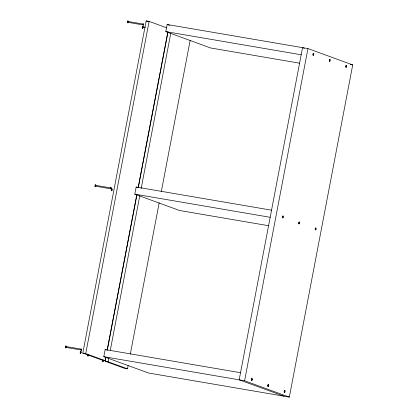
<?xml version="1.0" encoding="UTF-8"?>
<svg xmlns="http://www.w3.org/2000/svg" width="418" height="418" viewBox="0 0 418 418"><rect width="100%" height="100%" fill="white"/><g stroke="black" fill="none" stroke-linecap="round" stroke-linejoin="round"><path stroke-width="0.63" d="M81.322 349.176L81.656 349.652C80.596 351.015 81.17 348.016 81.656 349.652L81.123 350.002L65.783 347.379L65.73 346.903L65.945 346.522L81.291 349.15L81.656 349.652L81.165 350.002M81.202 349.97L81.343 349.229M110.984 187.985L111.319 188.461C110.258 189.824 110.827 186.825 111.319 188.461L110.786 188.811L95.445 186.188L95.393 185.712L95.607 185.336L110.948 187.959L111.319 188.461L110.822 188.811M110.864 188.779L111.005 188.037M143.06 24.683L143.296 24.087L143.667 24.589L143.17 24.939L127.793 22.316L127.736 21.84L127.955 21.459L143.296 24.087L143.667 24.589L143.17 24.939L143.06 24.683L143.667 24.589L143.332 24.113M143.212 24.908L143.353 24.166M251.845 379.392L251.772 379.027L251.584 379.298M315.381 228.86L315.376 229.252M105.738 357.463L105.127 360.671L102.196 360.17L82.806 353.09L146.169 20.905L149.106 21.407L166.677 27.828M105.127 360.671L85.737 353.591L149.106 21.407M299.737 63.207L210.547 47.955L165.8 31.616L167.158 24.495L307.961 48.577L352.714 64.921L289.345 397.1L148.536 373.018L103.789 356.679L105.148 349.558L240.538 372.715M268.732 225.741L179.541 210.489L134.795 194.145L136.153 187.029L271.543 210.181M107.207 349.772L136.811 194.579M138.159 187.525L167.884 31.695M128.117 365.635L127.506 368.843L124.569 368.342L105.179 361.262L105.911 357.411M107.259 350.357L136.984 194.527M138.332 187.473L167.931 32.285M127.506 368.843L108.11 361.763L108.847 357.912M110.315 350.216L139.795 195.671M141.143 188.617L170.743 33.43M130.317 354.093L159.185 202.751M161.264 191.852L190.138 40.509M289.345 397.1L244.593 380.761L307.961 48.577M111.893 190.023L111.7 190.294L111.935 189.6M65.971 347.107L65.783 347.379M80.888 352.557L80.664 352.797L80.93 352.128M268.21 385.605L267.985 385.845L268.142 385.025M284.433 391.185L284.465 391.865M313.328 54.57L313.296 53.891M329.603 59.967L329.598 60.725M282.777 217.188L282.782 216.508M299.063 222.58L299.1 223.311M127.83 22.311L127.955 21.459M145.427 27.342L142.831 26.909L142.705 27.76L142.904 26.935A0.967 0.313 -80.3 0 0 142.512 26.501A0.967 0.313 -80.3 0 0 142.235 27.954A0.967 0.313 -80.3 0 0 142.731 27.865M103.199 360.144L103.152 360.964M143.17 24.939L143.667 24.589L143.259 24.087L143.667 24.589L143.254 24.85M110.906 188.722L111.319 188.461L110.911 187.959L111.319 188.461L110.754 188.784M81.244 349.913L81.656 349.652L81.249 349.15M81.092 349.976L81.656 349.652L81.358 349.307M143.29 24.766L143.667 24.589L143.369 24.244M110.942 188.643L111.319 188.461L111.021 188.116M81.285 349.829L81.656 349.652L81.212 349.182M110.733 188.732L111.319 188.461L110.833 188.048M81.071 349.918L81.656 349.652L81.17 349.239M143.066 24.777L143.667 24.589L143.181 24.176M110.718 188.654L111.319 188.461L111.026 188.215M81.055 349.84L81.656 349.652L81.364 349.406M143.327 24.667L143.667 24.589L143.374 24.343M110.979 188.544L111.319 188.461L110.791 188.131M81.317 349.735L81.656 349.652L81.134 349.317M110.713 188.555L111.319 188.461L111.021 188.319M81.05 349.746L81.656 349.652L81.358 349.511M95.445 186.188L95.638 185.362M143.066 24.573L143.667 24.589L143.102 24.913L143.667 24.589L143.139 24.254M110.718 188.45L111.319 188.461L110.76 188.225M81.055 349.636L81.656 349.652L81.097 349.417M143.353 24.563L143.667 24.589L143.369 24.448M111.005 188.434L111.319 188.461L110.733 188.335M81.343 349.626L81.656 349.652L81.071 349.526M165.8 31.616L301.19 54.768M350.305 64.508L352.714 64.921M134.795 194.145L270.185 217.303M82.806 353.09L85.737 353.591M103.789 356.679L244.593 380.761M105.179 361.262L108.11 361.763M143.081 24.463L143.667 24.589L143.108 24.354M304.388 48.321L302.548 47.652L239.18 379.831L283.926 396.175M167.158 24.495L169.609 25.393M146.169 20.905L147.988 21.574M136.153 187.029L137.376 187.478M105.148 349.558L106.371 350.007M103.168 360.88A0.967 0.313 -80.3 0 1 102.676 361.418A0.967 0.313 -80.3 0 1 102.687 360.18M103.398 360.917A0.967 0.313 -80.3 0 1 102.875 361.403A0.967 0.313 -80.3 0 1 102.985 359.997M88.255 355.436A0.967 0.313 -80.3 0 1 87.759 355.969A0.967 0.313 -80.3 0 1 87.77 354.73M88.48 355.472A0.967 0.313 -80.3 0 1 87.984 356.011A0.967 0.313 -80.3 0 1 87.994 354.772M65.877 347.264A0.967 0.313 -80.3 0 1 65.318 347.63A0.967 0.313 -80.3 0 1 65.616 346.073A0.967 0.313 -80.3 0 1 65.971 346.773M66.159 347.06A0.967 0.313 -80.3 0 1 65.574 347.766A0.967 0.313 -80.3 0 1 65.809 346.156A0.967 0.313 -80.3 0 1 66.196 346.809M80.721 352.928A0.967 0.313 -80.3 0 1 80.214 352.954A0.967 0.313 -80.3 0 1 80.559 351.481A0.967 0.313 -80.3 0 1 80.888 352.217M81.076 352.505A0.967 0.313 -80.3 0 1 80.491 353.21A0.967 0.313 -80.3 0 1 80.726 351.601A0.967 0.313 -80.3 0 1 81.113 352.259M95.199 186.668A0.967 0.313 -80.3 0 1 94.975 185.78A0.967 0.313 -80.3 0 1 95.456 184.766A0.967 0.313 -80.3 0 1 95.597 185.832M111.726 190.399A0.967 0.313 -80.3 0 1 111.23 190.483A0.967 0.313 -80.3 0 1 111.507 189.03A0.967 0.313 -80.3 0 1 111.909 189.448M111.857 189.934A0.967 0.313 -80.3 0 1 111.799 190.18M112.081 189.976A0.967 0.313 -80.3 0 1 111.512 190.723A0.967 0.313 -80.3 0 1 111.674 189.171A0.967 0.313 -80.3 0 1 112.134 189.485M127.814 22.42A0.967 0.313 -80.3 0 1 127.338 22.619A0.967 0.313 -80.3 0 1 127.48 21.281A0.967 0.313 -80.3 0 1 127.955 21.083M128.112 22.238A0.967 0.313 -80.3 0 1 127.542 22.546A0.967 0.313 -80.3 0 1 127.908 20.984A0.967 0.313 -80.3 0 1 128.169 21.997M315.595 229.654A0.967 0.313 -80.3 0 1 315.162 229.289A0.967 0.313 -80.3 0 1 315.611 227.962A0.967 0.313 -80.3 0 1 315.809 229.017M299.267 223.484A0.967 0.313 -80.3 0 1 298.797 223.682A0.967 0.313 -80.3 0 1 298.933 222.345A0.967 0.313 -80.3 0 1 299.408 222.146M283.002 217.041A0.967 0.313 -80.3 0 1 282.453 217.825A0.967 0.313 -80.3 0 1 282.537 216.367A0.967 0.313 -80.3 0 1 283.043 216.341M251.777 380.202A0.967 0.313 -80.3 0 1 251.349 379.68A0.967 0.313 -80.3 0 1 251.897 378.52A0.967 0.313 -80.3 0 1 251.861 380.025M268.398 385.558A0.967 0.313 -80.3 0 1 267.849 386.336A0.967 0.313 -80.3 0 1 267.933 384.879A0.967 0.313 -80.3 0 1 268.44 384.853M284.752 391.791A0.967 0.313 -80.3 0 1 284.203 392.209A0.967 0.313 -80.3 0 1 284.423 390.689A0.967 0.313 -80.3 0 1 284.857 391.06M346.151 67.047A0.967 0.313 -80.3 0 1 345.717 66.603A0.967 0.313 -80.3 0 1 346.219 65.344A0.967 0.313 -80.3 0 1 346.308 66.65M329.812 60.871A0.967 0.313 -80.3 0 1 329.337 61.07A0.967 0.313 -80.3 0 1 329.473 59.732A0.967 0.313 -80.3 0 1 329.948 59.534M313.49 54.669A0.967 0.313 -80.3 0 1 312.962 55.129A0.967 0.313 -80.3 0 1 313.108 53.682A0.967 0.313 -80.3 0 1 313.589 53.723M88.088 355.185C88.302 356.335 88.517 353.753 88.088 355.185M282.62 217.36L282.589 217.334A0.967 0.313 -80.3 0 1 283.111 216.022A0.967 0.313 -80.3 0 1 283.096 217.543A0.967 0.313 -80.3 0 1 282.578 217.355M95.691 186.329A0.967 0.313 -80.3 0 0 95.706 184.813A0.967 0.313 -80.3 0 0 95.173 186.141A0.967 0.313 -80.3 0 0 95.691 186.329M142.956 27.901A0.967 0.313 -80.3 0 0 142.972 26.386A0.967 0.313 -80.3 0 0 142.439 27.713A0.967 0.313 -80.3 0 0 142.956 27.901M315.909 229.513A0.967 0.313 -80.3 0 0 315.919 227.998A0.967 0.313 -80.3 0 0 315.391 229.325A0.967 0.313 -80.3 0 0 315.909 229.513M299.497 223.52A0.967 0.313 -80.3 0 0 299.507 222.005A0.967 0.313 -80.3 0 0 298.98 223.332A0.967 0.313 -80.3 0 0 299.497 223.52M252.085 380.061A0.967 0.313 -80.3 0 0 252.101 378.546A0.967 0.313 -80.3 0 0 251.568 379.873A0.967 0.313 -80.3 0 0 252.085 380.061M268.492 386.054A0.967 0.313 -80.3 0 0 268.508 384.539A0.967 0.313 -80.3 0 0 267.975 385.866A0.967 0.313 -80.3 0 0 268.492 386.054M284.904 392.047A0.967 0.313 -80.3 0 0 284.914 390.527A0.967 0.313 -80.3 0 0 284.386 391.859A0.967 0.313 -80.3 0 0 284.904 392.047M346.459 66.906A0.967 0.313 -80.3 0 0 346.475 65.391A0.967 0.313 -80.3 0 0 345.942 66.718A0.967 0.313 -80.3 0 0 346.459 66.906M330.037 60.908A0.967 0.313 -80.3 0 0 330.048 59.393A0.967 0.313 -80.3 0 0 329.52 60.72A0.967 0.313 -80.3 0 0 330.037 60.908M313.641 54.925A0.967 0.313 -80.3 0 0 313.657 53.405A0.967 0.313 -80.3 0 0 313.129 54.737A0.967 0.313 -80.3 0 0 313.641 54.925"/></g></svg>
